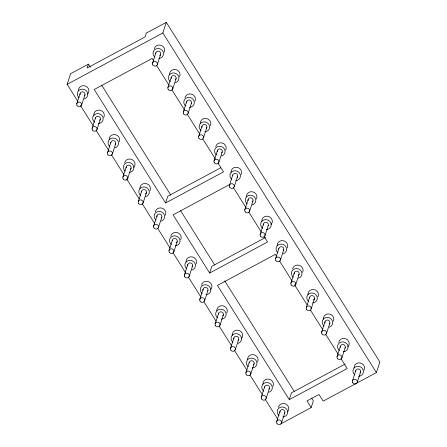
<?xml version="1.0" encoding="UTF-8"?>
<svg xmlns="http://www.w3.org/2000/svg" width="447" height="447" viewBox="0 0 447 447"><rect width="100%" height="100%" fill="white"/><g stroke="black" fill="none" stroke-linecap="round" stroke-linejoin="round"><path stroke-width="0.67" d="M77.912 101.458L67.139 84.332L70.592 73.699L88.411 64.139L90.266 67.095M88.411 64.139L87.148 68.017L145.079 36.933L146.342 33.056L166.29 22.35L379.861 361.936L376.408 372.569L323.175 401.132L318.99 394.483L306.977 400.931L311.162 407.58L280.71 423.924M76.755 103.805L80.114 93.473M81.605 105.106L84.964 94.775M92.132 128.255L95.49 117.924M96.982 129.557L100.34 119.226M107.509 152.706L110.867 142.369M112.359 154.003L115.717 143.671M152.522 63.15L155.88 52.819M67.139 84.332L162.831 32.983L166.29 22.35M157.372 64.452L160.73 54.121M122.886 177.152L126.244 166.82M127.736 178.454L131.094 168.122M167.899 87.601L171.251 77.27M172.749 88.903L176.107 78.571M138.263 201.603L141.621 191.271M143.113 202.904L146.471 192.568M183.27 112.052L186.628 101.715M188.126 113.348L191.478 103.017M153.639 226.048L156.998 215.717M153.645 60.798L152.159 58.434L94.228 89.517L165.58 202.972L167.776 196.216L220.829 167.748M158.489 227.35L161.848 217.018M198.647 136.497L202.005 126.166M203.502 137.799L206.855 127.468M169.016 250.499L172.374 240.168M173.866 251.801L177.224 241.469M214.024 160.948L217.382 150.617M218.874 162.25L222.232 151.913M184.393 274.95L187.746 264.613M189.243 276.246L192.601 265.915M229.4 185.393L232.758 175.062M234.25 186.695L237.608 176.364M199.77 299.395L203.122 289.064M229.775 184.438L173.062 214.867L209.654 273.044L211.85 266.289L265.507 237.491M204.62 300.697L207.978 290.366M244.777 209.844L248.135 199.513M249.627 211.146L252.985 200.815M215.141 323.846L218.499 313.515M219.997 325.148L223.349 314.811M260.154 234.295L263.512 223.958M265.004 235.591L268.362 225.26M230.518 348.291L233.876 337.96M235.373 349.593L238.726 339.262M275.531 258.74L278.889 248.409M280.381 260.042L283.739 249.711M245.895 372.742L249.253 362.411M250.745 374.044L254.103 363.713M290.908 283.191L294.266 272.86M295.758 284.493L299.116 274.156M261.272 397.193L264.63 386.856M266.121 398.495L269.48 388.158M306.284 307.637L309.642 297.305M311.134 308.938L314.492 298.607M276.648 421.638L280.006 411.307M281.498 422.94L284.856 412.609M276.486 256.114L275.374 254.349L217.443 285.437L289.259 399.618L291.45 392.863L345.112 364.065M321.661 332.087L325.014 321.756M326.511 333.389L329.869 323.058M311.162 407.58L313.358 400.825L311.615 398.053M337.038 356.538L340.391 346.202M341.888 357.84L345.246 347.503M352.409 380.984L355.767 370.652M357.265 382.286L360.617 371.954M165.58 202.972L223.511 171.888L217.94 163.021M209.654 273.044L267.58 241.961L263.886 236.083M289.259 399.618L347.185 368.535L340.893 358.528M162.831 32.983L376.408 372.569M156.618 65.525L168.882 85.025M171.855 89.752L184.488 109.839M187.092 113.979L199.725 134.066M202.703 138.793L215.337 158.886M233.211 187.31L246.146 207.877M248.733 211.99L261.299 231.971M279.448 260.825L292.031 280.833M294.623 284.957L307.206 304.966M310.542 310.263L322.756 329.685M325.718 334.395L338.301 354.41M101.782 85.399L170.866 195.25M180.527 210.604L214.694 264.937M224.724 280.884L294.182 391.326M80.51 105.593L93.138 125.674M96.111 130.401L108.738 150.477M111.337 154.612L123.97 174.693M126.568 178.828L139.196 198.909M142.168 203.631L154.796 223.712M157.769 228.439L170.028 247.929M172.995 252.65L185.622 272.731M188.226 276.866L200.854 296.942M203.826 301.669L216.08 321.158M219.052 325.885L231.68 345.961M234.284 350.096L246.912 370.177M249.884 374.904L262.138 394.394M265.11 399.115L277.738 419.197M231.06 172.425A5.303 4.945 18 0 1 237.273 167.374A5.303 4.945 18 0 1 241.073 174.559M170.748 236.228A5.303 4.945 18 0 1 177.554 232.663A5.303 4.945 18 0 1 180.683 239.659M216.806 310.872A5.303 4.945 18 0 1 223.014 305.826A5.303 4.945 18 0 1 226.813 313.006M232.183 335.323A5.303 4.945 18 0 1 239.061 330.462A5.303 4.945 18 0 1 241.441 338.519M186.053 261.976A5.303 4.945 18 0 1 192.26 256.924A5.303 4.945 18 0 1 196.06 264.11M154.254 48.885A5.303 4.945 18 0 1 161.06 45.315A5.303 4.945 18 0 1 164.189 52.316M185.002 97.781A5.303 4.945 18 0 1 191.813 94.216A5.303 4.945 18 0 1 194.942 101.212M124.618 162.887A5.303 4.945 18 0 1 132.066 159.585A5.303 4.945 18 0 1 133.809 167.374M78.415 90.836A5.303 4.945 18 0 1 85.299 85.969A5.303 4.945 18 0 1 87.679 94.032M354.074 368.01A5.303 4.945 18 0 1 360.282 362.964A5.303 4.945 18 0 1 364.082 370.15M278.38 407.373A5.303 4.945 18 0 1 285.829 404.071A5.303 4.945 18 0 1 287.572 411.86M292.64 268.921A5.303 4.945 18 0 1 299.445 265.356A5.303 4.945 18 0 1 302.58 272.352M247.554 359.768A5.303 4.945 18 0 1 253.767 354.722A5.303 4.945 18 0 1 257.567 361.902M307.944 294.668A5.303 4.945 18 0 1 314.157 289.617A5.303 4.945 18 0 1 317.951 296.802M169.558 74.627A5.303 4.945 18 0 1 175.766 69.581A5.303 4.945 18 0 1 179.565 76.761M246.437 196.87A5.303 4.945 18 0 1 252.65 191.824A5.303 4.945 18 0 1 256.449 199.004M261.813 221.321A5.303 4.945 18 0 1 268.692 216.46A5.303 4.945 18 0 1 271.078 224.517M323.321 319.113A5.303 4.945 18 0 1 329.528 314.068A5.303 4.945 18 0 1 333.328 321.248M93.792 115.281A5.303 4.945 18 0 1 100.005 110.236A5.303 4.945 18 0 1 103.805 117.416M155.372 211.783A5.303 4.945 18 0 1 162.177 208.213A5.303 4.945 18 0 1 165.312 215.214M200.312 123.523A5.303 4.945 18 0 1 206.52 118.477A5.303 4.945 18 0 1 210.319 125.657M215.756 146.677A5.303 4.945 18 0 1 222.567 143.113A5.303 4.945 18 0 1 225.696 150.108M109.169 139.732A5.303 4.945 18 0 1 115.382 134.681A5.303 4.945 18 0 1 119.181 141.867M201.502 285.13A5.303 4.945 18 0 1 208.95 281.828A5.303 4.945 18 0 1 210.688 289.617M277.19 245.766A5.303 4.945 18 0 1 283.404 240.721A5.303 4.945 18 0 1 287.203 247.906M139.922 188.628A5.303 4.945 18 0 1 146.135 183.583A5.303 4.945 18 0 1 149.935 190.763M262.931 384.219A5.303 4.945 18 0 1 269.144 379.168A5.303 4.945 18 0 1 272.944 386.353M338.77 342.268A5.303 4.945 18 0 1 346.218 338.966A5.303 4.945 18 0 1 347.956 346.76M355.7 371.261A2.514 2.341 18 0 1 359.097 369.138A2.514 2.341 18 0 1 360.003 372.999M354.773 374.955A5.303 4.945 18 0 1 355.209 367.088A5.303 4.945 18 0 1 363.16 369.831A5.303 4.945 18 0 1 358.611 376.279M280.034 412.531A2.514 2.341 18 0 1 283.024 409.687A2.514 2.341 18 0 1 284.236 413.654M279.012 415.609A5.303 4.945 18 0 1 279.448 407.742A5.303 4.945 18 0 1 287.399 410.486A5.303 4.945 18 0 1 282.845 416.934M157.026 216.94A2.514 2.341 18 0 1 160.009 214.102A2.514 2.341 18 0 1 161.227 218.063M156.003 220.025A5.303 4.945 18 0 1 156.07 212.398A5.303 4.945 18 0 1 164.004 214.091A5.303 4.945 18 0 1 161.183 221.125M325.047 322.974A2.514 2.341 18 0 1 328.031 320.136A2.514 2.341 18 0 1 329.249 324.103M324.019 326.059A5.303 4.945 18 0 1 324.086 318.437A5.303 4.945 18 0 1 332.026 320.13A5.303 4.945 18 0 1 329.204 327.165M249.186 363.02A2.514 2.341 18 0 1 252.577 360.897A2.514 2.341 18 0 1 253.483 364.758M248.258 366.713A5.303 4.945 18 0 1 248.694 358.846A5.303 4.945 18 0 1 256.645 361.589A5.303 4.945 18 0 1 252.097 368.037M309.57 297.914A2.514 2.341 18 0 1 313.263 295.936A2.514 2.341 18 0 1 313.364 300.021M308.642 301.613A5.303 4.945 18 0 1 309.078 293.74A5.303 4.945 18 0 1 317.035 296.484A5.303 4.945 18 0 1 312.481 302.937M263.54 225.182A2.514 2.341 18 0 1 266.205 222.276A2.514 2.341 18 0 1 268.127 225.824M262.518 228.266A5.303 4.945 18 0 1 262.948 220.393A5.303 4.945 18 0 1 270.904 223.137A5.303 4.945 18 0 1 266.351 229.59M187.779 265.836A2.514 2.341 18 0 1 190.763 262.998A2.514 2.341 18 0 1 191.981 266.965M186.751 268.921A5.303 4.945 18 0 1 186.818 261.294A5.303 4.945 18 0 1 194.758 262.987A5.303 4.945 18 0 1 191.936 270.027M248.163 200.731A2.514 2.341 18 0 1 251.153 197.892A2.514 2.341 18 0 1 252.365 201.86M247.141 203.815A5.303 4.945 18 0 1 247.208 196.194A5.303 4.945 18 0 1 255.148 197.887A5.303 4.945 18 0 1 252.32 204.922M340.424 347.425A2.514 2.341 18 0 1 343.084 344.52A2.514 2.341 18 0 1 345.006 348.068M339.396 350.509A5.303 4.945 18 0 1 339.832 342.637A5.303 4.945 18 0 1 347.783 345.38A5.303 4.945 18 0 1 343.235 351.834M217.415 151.835A2.514 2.341 18 0 1 220.399 148.996A2.514 2.341 18 0 1 221.611 152.963M216.387 154.919A5.303 4.945 18 0 1 216.454 147.298A5.303 4.945 18 0 1 224.394 148.991A5.303 4.945 18 0 1 221.567 156.025M141.548 191.88A2.514 2.341 18 0 1 145.241 189.897A2.514 2.341 18 0 1 145.342 193.981M140.626 195.574A5.303 4.945 18 0 1 140.693 187.952A5.303 4.945 18 0 1 148.627 189.645A5.303 4.945 18 0 1 145.806 196.68M95.423 118.533A2.514 2.341 18 0 1 98.815 116.41A2.514 2.341 18 0 1 99.72 120.271M94.496 122.227A5.303 4.945 18 0 1 94.932 114.359A5.303 4.945 18 0 1 102.883 117.103A5.303 4.945 18 0 1 98.329 123.551M278.816 249.018A2.514 2.341 18 0 1 282.213 246.895A2.514 2.341 18 0 1 283.119 250.756M277.894 252.711A5.303 4.945 18 0 1 277.961 245.09A5.303 4.945 18 0 1 285.896 246.783A5.303 4.945 18 0 1 283.074 253.818M203.156 290.287A2.514 2.341 18 0 1 205.816 287.382A2.514 2.341 18 0 1 207.738 290.93M202.128 293.366A5.303 4.945 18 0 1 202.564 285.499A5.303 4.945 18 0 1 210.515 288.242A5.303 4.945 18 0 1 205.966 294.69M172.302 240.777A2.514 2.341 18 0 1 175.995 238.793A2.514 2.341 18 0 1 176.096 242.883M171.374 244.47A5.303 4.945 18 0 1 171.81 236.603A5.303 4.945 18 0 1 179.767 239.346A5.303 4.945 18 0 1 175.213 245.794M232.691 175.671A2.514 2.341 18 0 1 236.083 173.548A2.514 2.341 18 0 1 236.988 177.409M231.764 179.37A5.303 4.945 18 0 1 232.2 171.497A5.303 4.945 18 0 1 240.151 174.241A5.303 4.945 18 0 1 235.597 180.694M110.795 142.979A2.514 2.341 18 0 1 114.192 140.855A2.514 2.341 18 0 1 115.097 144.722M109.873 146.677A5.303 4.945 18 0 1 109.94 139.051A5.303 4.945 18 0 1 117.879 140.744A5.303 4.945 18 0 1 115.052 147.784M202.038 127.389A2.514 2.341 18 0 1 205.022 124.545A2.514 2.341 18 0 1 206.235 128.512M201.01 130.468A5.303 4.945 18 0 1 201.446 122.601A5.303 4.945 18 0 1 209.397 125.344A5.303 4.945 18 0 1 204.849 131.792M233.91 339.184A2.514 2.341 18 0 1 236.893 336.345A2.514 2.341 18 0 1 238.106 340.307M232.881 342.268A5.303 4.945 18 0 1 232.948 334.641A5.303 4.945 18 0 1 240.888 336.334A5.303 4.945 18 0 1 238.061 343.369M294.294 274.078A2.514 2.341 18 0 1 297.277 271.24A2.514 2.341 18 0 1 298.495 275.207M293.271 277.162A5.303 4.945 18 0 1 293.338 269.541A5.303 4.945 18 0 1 301.272 271.234A5.303 4.945 18 0 1 298.451 278.269M218.432 314.124A2.514 2.341 18 0 1 221.829 312A2.514 2.341 18 0 1 222.735 315.861M217.505 317.817A5.303 4.945 18 0 1 217.94 309.944A5.303 4.945 18 0 1 225.891 312.693A5.303 4.945 18 0 1 221.343 319.141M155.807 53.428A2.514 2.341 18 0 1 159.501 51.444A2.514 2.341 18 0 1 159.601 55.534M154.88 57.127A5.303 4.945 18 0 1 155.316 49.254A5.303 4.945 18 0 1 163.267 51.997A5.303 4.945 18 0 1 158.719 58.445M264.563 387.465A2.514 2.341 18 0 1 267.954 385.348A2.514 2.341 18 0 1 268.859 389.208M263.635 391.164A5.303 4.945 18 0 1 263.702 383.537A5.303 4.945 18 0 1 271.642 385.23A5.303 4.945 18 0 1 268.815 392.27M171.285 78.488A2.514 2.341 18 0 1 174.269 75.649A2.514 2.341 18 0 1 175.487 79.616M170.257 81.572A5.303 4.945 18 0 1 170.324 73.951A5.303 4.945 18 0 1 178.264 75.644A5.303 4.945 18 0 1 175.442 82.678M126.272 168.044A2.514 2.341 18 0 1 129.256 165.2A2.514 2.341 18 0 1 130.474 169.167M125.249 171.123A5.303 4.945 18 0 1 125.68 163.256A5.303 4.945 18 0 1 133.636 165.999A5.303 4.945 18 0 1 129.082 172.447M80.147 94.697A2.514 2.341 18 0 1 83.131 91.858A2.514 2.341 18 0 1 84.343 95.82M79.119 97.781A5.303 4.945 18 0 1 79.186 90.154A5.303 4.945 18 0 1 87.126 91.847A5.303 4.945 18 0 1 84.299 98.882M186.662 102.939A2.514 2.341 18 0 1 189.321 100.033A2.514 2.341 18 0 1 191.243 103.581M185.634 106.023A5.303 4.945 18 0 1 186.069 98.15A5.303 4.945 18 0 1 194.02 100.893A5.303 4.945 18 0 1 189.472 107.347M352.705 382.777A2.514 2.341 18 0 0 357.024 382.85A2.514 2.341 18 0 0 354.778 379.274A2.514 2.341 18 0 0 352.705 382.777M276.944 423.432A2.514 2.341 18 0 0 281.264 423.505A2.514 2.341 18 0 0 279.017 419.929A2.514 2.341 18 0 0 276.944 423.432M153.93 227.847A2.514 2.341 18 0 0 158.255 227.914A2.514 2.341 18 0 0 156.003 224.344A2.514 2.341 18 0 0 153.93 227.847M321.952 333.881A2.514 2.341 18 0 0 326.276 333.954A2.514 2.341 18 0 0 324.025 330.378A2.514 2.341 18 0 0 321.952 333.881M246.191 374.536A2.514 2.341 18 0 0 250.51 374.608A2.514 2.341 18 0 0 248.264 371.032A2.514 2.341 18 0 0 246.191 374.536M306.575 309.436A2.514 2.341 18 0 0 310.9 309.503A2.514 2.341 18 0 0 308.648 305.932A2.514 2.341 18 0 0 306.575 309.436M260.45 236.089A2.514 2.341 18 0 0 264.769 236.161A2.514 2.341 18 0 0 262.523 232.585A2.514 2.341 18 0 0 260.45 236.089M184.684 276.743A2.514 2.341 18 0 0 189.008 276.816A2.514 2.341 18 0 0 186.757 273.24A2.514 2.341 18 0 0 184.684 276.743M245.073 211.638A2.514 2.341 18 0 0 249.392 211.71A2.514 2.341 18 0 0 247.146 208.134A2.514 2.341 18 0 0 245.073 211.638M337.329 358.332A2.514 2.341 18 0 0 341.653 358.405A2.514 2.341 18 0 0 339.402 354.829A2.514 2.341 18 0 0 337.329 358.332M214.32 162.742A2.514 2.341 18 0 0 218.639 162.814A2.514 2.341 18 0 0 216.393 159.238A2.514 2.341 18 0 0 214.32 162.742M138.553 203.396A2.514 2.341 18 0 0 142.878 203.469A2.514 2.341 18 0 0 140.632 199.893A2.514 2.341 18 0 0 138.553 203.396M92.428 130.049A2.514 2.341 18 0 0 96.748 130.122A2.514 2.341 18 0 0 94.501 126.546A2.514 2.341 18 0 0 92.428 130.049M275.821 260.534A2.514 2.341 18 0 0 280.146 260.607A2.514 2.341 18 0 0 277.9 257.031A2.514 2.341 18 0 0 275.821 260.534M200.06 301.189A2.514 2.341 18 0 0 204.385 301.261A2.514 2.341 18 0 0 202.133 297.685A2.514 2.341 18 0 0 200.06 301.189M169.307 252.292A2.514 2.341 18 0 0 173.632 252.365A2.514 2.341 18 0 0 171.38 248.789A2.514 2.341 18 0 0 169.307 252.292M229.697 187.192A2.514 2.341 18 0 0 234.016 187.259A2.514 2.341 18 0 0 231.769 183.689A2.514 2.341 18 0 0 229.697 187.192M107.805 154.5A2.514 2.341 18 0 0 112.124 154.573A2.514 2.341 18 0 0 109.878 150.997A2.514 2.341 18 0 0 107.805 154.5M198.943 138.291A2.514 2.341 18 0 0 203.262 138.363A2.514 2.341 18 0 0 201.016 134.787A2.514 2.341 18 0 0 198.943 138.291M230.814 350.09A2.514 2.341 18 0 0 235.133 350.157A2.514 2.341 18 0 0 232.887 346.587A2.514 2.341 18 0 0 230.814 350.09M291.198 284.985A2.514 2.341 18 0 0 295.523 285.057A2.514 2.341 18 0 0 293.271 281.481A2.514 2.341 18 0 0 291.198 284.985M215.437 325.639A2.514 2.341 18 0 0 219.756 325.712A2.514 2.341 18 0 0 217.51 322.136A2.514 2.341 18 0 0 215.437 325.639M152.813 64.949A2.514 2.341 18 0 0 157.137 65.016A2.514 2.341 18 0 0 154.885 61.446A2.514 2.341 18 0 0 152.813 64.949M261.568 398.987A2.514 2.341 18 0 0 265.887 399.059A2.514 2.341 18 0 0 263.641 395.483A2.514 2.341 18 0 0 261.568 398.987M168.189 89.394A2.514 2.341 18 0 0 172.514 89.467A2.514 2.341 18 0 0 170.262 85.891A2.514 2.341 18 0 0 168.189 89.394M123.182 178.945A2.514 2.341 18 0 0 127.501 179.018A2.514 2.341 18 0 0 125.255 175.442A2.514 2.341 18 0 0 123.182 178.945M77.052 105.604A2.514 2.341 18 0 0 81.371 105.671A2.514 2.341 18 0 0 79.125 102.1A2.514 2.341 18 0 0 77.052 105.604M183.566 113.845A2.514 2.341 18 0 0 187.891 113.918A2.514 2.341 18 0 0 185.639 110.342A2.514 2.341 18 0 0 183.566 113.845"/></g></svg>
